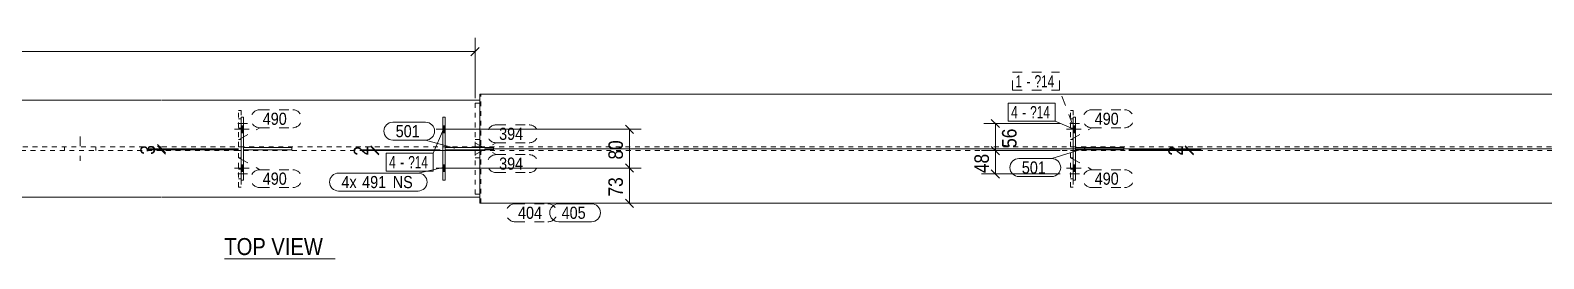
# Model space of a CAD drawing. Header units: millimetres. Extents: x 2 to 1174, y 1 to 825.
# Drawn here: x 521.1 to 833.2, y 528.3 to 575.3 of the extents above; entities that cross this region are included whole.
import ezdxf

# ---------------------------------------------------------------- set-up
doc = ezdxf.new("R2010")
doc.units = ezdxf.units.MM
for name, pattern in [('XKITLINE00', [0]), ('XKITLINE01', [4, 1, -1, 1, -1]), ('XKITLINE02', [4, 2, -2])]:
    doc.linetypes.add(name, pattern=pattern)
for name, color, linetype, lineweight in [('Bolt', 3, 'Continuous', 0), ('BoltMark', 7, 'Continuous', 0), ('Dimensions', 7, 'Continuous', 0), ('OtherObjectType', 7, 'Continuous', 0), ('Part', 2, 'Continuous', 0), ('PartMark', 7, 'Continuous', 0)]:
    doc.layers.add(name, color=color, linetype=linetype, lineweight=lineweight)
doc.styles.add('ARIAL', font='ARIAL.TTF')
doc.styles.add('ARIAL_NARROW', font='ARIALN.TTF')

# ---------------------------------------------------------------- blocks, each defined once
blk = doc.blocks.new('*A82')
at = {"layer": 'Part'}
blk.add_hatch(color=2, dxfattribs=at).paths.add_polyline_path([(149.36, 552.35), (150.96, 552.35), (150.16, 550.95)], flags=17)
at = {"layer": 'Part', "color": 2, "linetype": 'XKITLINE00', "lineweight": 0}
for p, q in [((120.16, 560.95), (364.42, 560.95)), ((364.52, 560.95), (406, 560.95)), ((406.1, 560.95), (447.9, 560.95)), ((448, 560.95), (489.48, 560.95)), ((489.58, 560.95), (548.18, 560.95)), ((548.28, 560.95), (590.08, 560.95)), ((590.18, 560.95), (613.84, 560.95)), ((613.84, 560.95), (613.84, 551.2)), ((150.16, 550.95), (149.36, 552.35)), ((149.36, 552.35), (150.96, 552.35)), ((150.96, 552.35), (150.16, 550.95)), ((613.84, 540.95), (613.84, 550.7)), ((120.16, 540.95), (364.42, 540.95)), ((364.52, 540.95), (406, 540.95)), ((406.1, 540.95), (447.9, 540.95)), ((448, 540.95), (489.48, 540.95)), ((489.58, 540.95), (548.18, 540.95)), ((548.28, 540.95), (590.08, 540.95)), ((590.18, 540.95), (613.84, 540.95))]:
    blk.add_line(p, q, dxfattribs=at)
at = {"layer": 'Part', "color": 7, "linetype": 'XKITLINE01', "lineweight": 0}
for p, q in [((120.16, 540.95), (120.16, 560.95)), ((120.16, 551.35), (364.42, 551.35)), ((364.42, 550.55), (120.16, 550.55)), ((364.52, 551.35), (406, 551.35)), ((406, 550.55), (364.52, 550.55)), ((406.1, 551.35), (447.9, 551.35)), ((447.9, 550.55), (406.1, 550.55)), ((448, 551.35), (489.48, 551.35)), ((489.48, 550.55), (448, 550.55)), ((489.58, 551.35), (548.18, 551.35)), ((548.18, 550.55), (489.58, 550.55)), ((548.28, 551.35), (590.08, 551.35)), ((590.08, 550.55), (548.28, 550.55)), ((590.18, 551.35), (613.84, 551.35)), ((613.84, 550.55), (590.18, 550.55)), ((613.84, 551.2), (613.84, 550.7))]:
    blk.add_line(p, q, dxfattribs=at)
at = {"layer": 'Part', "color": 2, "linetype": 'XKITLINE00', "lineweight": 0}
blk.add_circle((150.16, 551.85), 1, dxfattribs=at)
blk = doc.blocks.new('*A83')
at = {"layer": 'Part', "color": 7, "linetype": 'XKITLINE01', "lineweight": 0}
for p, q in [((735.66, 543.05), (735.66, 550.55)), ((735.66, 550.55), (736.16, 550.55)), ((736.16, 550.55), (736.16, 543.05)), ((735.66, 549.05), (736.16, 549.05)), ((736.16, 543.05), (735.66, 543.05))]:
    blk.add_line(p, q, dxfattribs=at)
blk = doc.blocks.new('*A84')
at = {"layer": 'Part', "color": 7, "linetype": 'XKITLINE01', "lineweight": 0}
for p, q in [((564.08, 543.05), (564.08, 550.55)), ((564.08, 550.55), (564.58, 550.55)), ((564.58, 550.55), (564.58, 543.05)), ((564.08, 549.05), (564.58, 549.05)), ((564.58, 543.05), (564.08, 543.05))]:
    blk.add_line(p, q, dxfattribs=at)
blk = doc.blocks.new('*A85')
at = {"layer": 'Part', "color": 2, "linetype": 'XKITLINE00', "lineweight": 0}
for p, q in [((564.58, 544.45), (564.58, 557.45)), ((564.58, 557.45), (565.08, 557.45)), ((565.08, 557.45), (565.08, 544.45)), ((565.08, 544.45), (564.58, 544.45))]:
    blk.add_line(p, q, dxfattribs=at)
blk = doc.blocks.new('*A86')
at = {"layer": 'Part', "color": 7, "linetype": 'XKITLINE01', "lineweight": 0}
for p, q in [((564.08, 551.35), (564.08, 558.85)), ((564.08, 558.85), (564.58, 558.85)), ((564.58, 558.85), (564.58, 551.35)), ((564.08, 552.85), (564.58, 552.85)), ((564.58, 551.35), (564.08, 551.35))]:
    blk.add_line(p, q, dxfattribs=at)
blk = doc.blocks.new('*A87')
at = {"layer": 'Part', "color": 2, "linetype": 'XKITLINE00', "lineweight": 0}
for p, q in [((565.08, 551.2), (575.08, 551.2)), ((575.08, 550.7), (565.08, 550.7)), ((575.08, 550.7), (575.08, 551.2))]:
    blk.add_line(p, q, dxfattribs=at)
at = {"layer": 'Part', "color": 7, "linetype": 'XKITLINE01', "lineweight": 0}
blk.add_line((565.08, 550.7), (565.08, 551.2), dxfattribs=at)
blk.add_line((565.08, 550.7), (565.08, 551.2), dxfattribs=at)
blk = doc.blocks.new('*A107')
at = {"layer": 'Part', "color": 2, "linetype": 'XKITLINE00', "lineweight": 0}
for p, q in [((736.16, 544.45), (736.16, 557.45)), ((736.16, 557.45), (736.66, 557.45)), ((736.66, 557.45), (736.66, 544.45)), ((736.66, 544.45), (736.16, 544.45))]:
    blk.add_line(p, q, dxfattribs=at)
blk = doc.blocks.new('*A108')
at = {"layer": 'Part', "color": 7, "linetype": 'XKITLINE01', "lineweight": 0}
for p, q in [((735.66, 551.35), (735.66, 558.85)), ((735.66, 558.85), (736.16, 558.85)), ((736.16, 558.85), (736.16, 551.35)), ((735.66, 552.85), (736.16, 552.85)), ((736.16, 551.35), (735.66, 551.35))]:
    blk.add_line(p, q, dxfattribs=at)
blk = doc.blocks.new('*A109')
at = {"layer": 'Part', "color": 2, "linetype": 'XKITLINE00', "lineweight": 0}
for p, q in [((736.66, 551.2), (746.66, 551.2)), ((746.66, 550.7), (736.66, 550.7)), ((746.66, 550.7), (746.66, 551.2))]:
    blk.add_line(p, q, dxfattribs=at)
at = {"layer": 'Part', "color": 7, "linetype": 'XKITLINE01', "lineweight": 0}
blk.add_line((736.66, 550.7), (736.66, 551.2), dxfattribs=at)
blk.add_line((736.66, 550.7), (736.66, 551.2), dxfattribs=at)
blk = doc.blocks.new('*A110')
at = {"layer": 'Part', "color": 2, "linetype": 'XKITLINE00', "lineweight": 0}
for p, q in [((606.16, 544.45), (606.16, 557.45)), ((606.16, 557.45), (606.66, 557.45)), ((606.66, 557.45), (606.66, 544.45)), ((606.66, 544.45), (606.16, 544.45))]:
    blk.add_line(p, q, dxfattribs=at)
blk = doc.blocks.new('*A111')
at = {"layer": 'Part', "color": 2, "linetype": 'XKITLINE00', "lineweight": 0}
for p, q in [((606.66, 551.2), (616.66, 551.2)), ((616.66, 550.7), (606.66, 550.7)), ((616.66, 550.7), (616.66, 551.2))]:
    blk.add_line(p, q, dxfattribs=at)
at = {"layer": 'Part', "color": 7, "linetype": 'XKITLINE01', "lineweight": 0}
blk.add_line((606.66, 550.7), (606.66, 551.2), dxfattribs=at)
blk.add_line((606.66, 550.7), (606.66, 551.2), dxfattribs=at)
blk = doc.blocks.new('*A122')
at = {"layer": 'Part', "color": 7, "linetype": 'XKITLINE01', "lineweight": 0}
for p, q in [((613.84, 551.35), (613.84, 551.35)), ((613.84, 551.35), (1012.93, 551.35)), ((613.84, 550.55), (613.84, 551.35)), ((613.84, 550.55), (613.84, 551.35)), ((1012.93, 550.55), (613.84, 550.55)), ((1001.62, 550.55), (1001.62, 551.35)), ((1012.93, 551.35), (1012.93, 550.55))]:
    blk.add_line(p, q, dxfattribs=at)
blk = doc.blocks.new('*A123')
at = {"layer": 'Part', "color": 7, "linetype": 'XKITLINE01', "lineweight": 0}
for p, q in [((612.84, 550.55), (612.84, 541.55)), ((613.84, 550.55), (612.84, 550.55)), ((613.84, 541.55), (613.84, 550.55)), ((613.84, 549.05), (612.84, 549.05)), ((612.84, 541.55), (613.84, 541.55))]:
    blk.add_line(p, q, dxfattribs=at)
blk = doc.blocks.new('*A124')
at = {"layer": 'Part', "color": 7, "linetype": 'XKITLINE01', "lineweight": 0}
for p, q in [((612.84, 560.35), (612.84, 551.35)), ((613.84, 560.35), (612.84, 560.35)), ((613.84, 551.35), (613.84, 560.35)), ((613.84, 552.85), (612.84, 552.85)), ((612.84, 551.35), (613.84, 551.35))]:
    blk.add_line(p, q, dxfattribs=at)
blk = doc.blocks.new('*A127')
at = {"layer": 'Part', "color": 7, "linetype": 'XKITLINE01', "lineweight": 0}
for p, q in [((1001.62, 562.2), (613.84, 562.2)), ((613.84, 562.2), (613.84, 539.7)), ((614.01, 539.7), (614.01, 562.2)), ((1001.45, 539.7), (1001.45, 562.2)), ((1001.62, 562.2), (1001.62, 539.7)), ((613.84, 539.7), (1001.62, 539.7))]:
    blk.add_line(p, q, dxfattribs=at)
blk = doc.blocks.new('*A129')
at = {"layer": 'Part', "color": 2, "linetype": 'XKITLINE00', "lineweight": 0}
for p, q in [((1012.93, 562.2), (613.84, 562.2)), ((613.84, 562.2), (613.84, 551.2)), ((1012.93, 562.2), (1012.93, 551.45)), ((613.84, 539.7), (613.84, 550.7)), ((1012.93, 539.7), (1012.93, 550.45)), ((1012.93, 539.7), (613.84, 539.7))]:
    blk.add_line(p, q, dxfattribs=at)
at = {"layer": 'Part', "color": 7, "linetype": 'XKITLINE01', "lineweight": 0}
for p, q in [((613.84, 551.2), (613.84, 550.7)), ((1012.93, 551.45), (1012.93, 550.45))]:
    blk.add_line(p, q, dxfattribs=at)
blk = doc.blocks.new('*A131')
at = {"layer": 'Bolt', "color": 3, "linetype": 'XKITLINE02', "lineweight": 0}
for p, q in [((147.38, 553.45), (147.38, 548.45)), ((172.38, 553.45), (172.38, 548.45)), ((506.38, 553.45), (506.38, 548.45)), ((531.38, 553.45), (531.38, 548.45)), ((144.13, 551.35), (144.13, 550.55)), ((150.63, 551.35), (150.63, 550.55)), ((169.13, 551.35), (169.13, 550.55)), ((175.63, 551.35), (175.63, 550.55)), ((503.13, 551.35), (503.13, 550.55)), ((509.63, 551.35), (509.63, 550.55)), ((528.13, 551.35), (528.13, 550.55)), ((534.63, 551.35), (534.63, 550.55))]:
    blk.add_line(p, q, dxfattribs=at)
blk = doc.blocks.new('*A132')
at = {"layer": 'Bolt', "color": 3, "linetype": 'XKITLINE02', "lineweight": 0}
for p, q in [((564.58, 546.73), (564.08, 546.73)), ((565.93, 545.75), (562.93, 545.75)), ((564.58, 544.77), (564.08, 544.77))]:
    blk.add_line(p, q, dxfattribs=at)
blk = doc.blocks.new('*A133')
at = {"layer": 'Bolt'}
for points in [[(564.58, 555.65), (565.08, 555.65), (565.08, 554.25), (564.58, 554.25)], [(564.58, 555.65), (565.08, 555.65), (565.08, 554.25), (564.58, 554.25)], [(564.58, 547.65), (565.08, 547.65), (565.08, 546.25), (564.58, 546.25)], [(564.58, 547.65), (565.08, 547.65), (565.08, 546.25), (564.58, 546.25)]]:
    blk.add_hatch(color=3, dxfattribs=at).paths.add_polyline_path(points, flags=17)
at = {"layer": 'Bolt', "color": 3, "linetype": 'XKITLINE00', "lineweight": 0}
for p, q in [((565.08, 555.65), (564.58, 555.65)), ((565.08, 555.65), (564.58, 555.65)), ((566.24, 554.95), (563.24, 554.95)), ((566.24, 554.95), (563.24, 554.95)), ((565.08, 554.25), (564.58, 554.25)), ((565.08, 554.25), (564.58, 554.25)), ((566.24, 546.95), (563.24, 546.95)), ((566.24, 546.95), (563.24, 546.95)), ((565.08, 547.65), (564.58, 547.65)), ((565.08, 547.65), (564.58, 547.65)), ((565.08, 546.25), (564.58, 546.25)), ((565.08, 546.25), (564.58, 546.25))]:
    blk.add_line(p, q, dxfattribs=at)
blk = doc.blocks.new('*A134')
at = {"layer": 'Bolt', "color": 3, "linetype": 'XKITLINE02', "lineweight": 0}
for p, q in [((565.93, 556.15), (562.93, 556.15)), ((564.58, 557.13), (564.08, 557.13)), ((564.58, 555.17), (564.08, 555.17))]:
    blk.add_line(p, q, dxfattribs=at)
blk = doc.blocks.new('*A148')
at = {"layer": 'Bolt', "color": 3, "linetype": 'XKITLINE02', "lineweight": 0}
for p, q in [((736.16, 546.73), (735.66, 546.73)), ((737.51, 545.75), (734.51, 545.75)), ((736.16, 544.77), (735.66, 544.77))]:
    blk.add_line(p, q, dxfattribs=at)
blk = doc.blocks.new('*A151')
at = {"layer": 'Bolt'}
for points in [[(736.16, 555.65), (736.66, 555.65), (736.66, 554.25), (736.16, 554.25)], [(736.16, 555.65), (736.66, 555.65), (736.66, 554.25), (736.16, 554.25)], [(736.16, 547.65), (736.66, 547.65), (736.66, 546.25), (736.16, 546.25)], [(736.16, 547.65), (736.66, 547.65), (736.66, 546.25), (736.16, 546.25)]]:
    blk.add_hatch(color=3, dxfattribs=at).paths.add_polyline_path(points, flags=17)
at = {"layer": 'Bolt', "color": 3, "linetype": 'XKITLINE00', "lineweight": 0}
for p, q in [((736.66, 555.65), (736.16, 555.65)), ((736.66, 555.65), (736.16, 555.65)), ((737.82, 554.95), (734.82, 554.95)), ((737.82, 554.95), (734.82, 554.95)), ((736.66, 554.25), (736.16, 554.25)), ((736.66, 554.25), (736.16, 554.25)), ((737.82, 546.95), (734.82, 546.95)), ((737.82, 546.95), (734.82, 546.95)), ((736.66, 547.65), (736.16, 547.65)), ((736.66, 547.65), (736.16, 547.65)), ((736.66, 546.25), (736.16, 546.25)), ((736.66, 546.25), (736.16, 546.25))]:
    blk.add_line(p, q, dxfattribs=at)
blk = doc.blocks.new('*A152')
at = {"layer": 'Bolt', "color": 3, "linetype": 'XKITLINE02', "lineweight": 0}
for p, q in [((737.51, 556.15), (734.51, 556.15)), ((736.16, 557.13), (735.66, 557.13)), ((736.16, 555.17), (735.66, 555.17))]:
    blk.add_line(p, q, dxfattribs=at)
blk = doc.blocks.new('*A153')
at = {"layer": 'Bolt'}
for points in [[(606.16, 555.65), (606.66, 555.65), (606.66, 554.25), (606.16, 554.25)], [(606.16, 555.65), (606.66, 555.65), (606.66, 554.25), (606.16, 554.25)], [(606.16, 547.65), (606.66, 547.65), (606.66, 546.25), (606.16, 546.25)], [(606.16, 547.65), (606.66, 547.65), (606.66, 546.25), (606.16, 546.25)]]:
    blk.add_hatch(color=3, dxfattribs=at).paths.add_polyline_path(points, flags=17)
at = {"layer": 'Bolt', "color": 3, "linetype": 'XKITLINE00', "lineweight": 0}
for p, q in [((606.66, 555.65), (606.16, 555.65)), ((606.66, 555.65), (606.16, 555.65)), ((607.82, 554.95), (604.82, 554.95)), ((607.82, 554.95), (604.82, 554.95)), ((606.66, 554.25), (606.16, 554.25)), ((606.66, 554.25), (606.16, 554.25)), ((607.82, 546.95), (604.82, 546.95)), ((607.82, 546.95), (604.82, 546.95)), ((606.66, 547.65), (606.16, 547.65)), ((606.66, 547.65), (606.16, 547.65)), ((606.66, 546.25), (606.16, 546.25)), ((606.66, 546.25), (606.16, 546.25))]:
    blk.add_line(p, q, dxfattribs=at)
blk = doc.blocks.new('*A310')
at = {"layer": 'Dimensions', "color": 7, "linetype": 'XKITLINE00', "lineweight": 0}
for p, q in [((316.68, 571.8), (314.98, 570.1)), ((315.83, 561.35), (315.83, 573.8)), ((613.69, 571.8), (611.99, 570.1)), ((612.84, 561.35), (612.84, 573.8)), ((315.83, 570.95), (612.84, 570.95))]:
    blk.add_line(p, q, dxfattribs=at)
at = {"layer": 'Dimensions', "color": 3}
for p in [(315.83, 570.95), (612.84, 570.95)]:
    blk.add_point(p, dxfattribs=at)
at = {"layer": 'Dimensions', "color": 3, "style": 'ARIAL', "width": 0.85}
blk.add_text('6798', height=3, dxfattribs=at).set_placement((459.88, 572.3))
blk = doc.blocks.new('*A311')
at = {"layer": 'PartMark', "color": 7, "linetype": 'XKITLINE02', "lineweight": 0}
for p, q in [((568.45, 558.97), (575.22, 558.97)), ((564.21, 552.88), (568.45, 555.27)), ((568.45, 555.27), (575.22, 555.27))]:
    blk.add_line(p, q, dxfattribs=at)
for centre, start, end in [((568.45, 557.12), 90, 270), ((575.22, 557.12), 270, 90)]:
    blk.add_arc(centre, 1.85, start, end, dxfattribs=at)
at = {"layer": 'PartMark', "color": 3, "style": 'ARIAL', "width": 0.85}
blk.add_text('490', height=2.5, dxfattribs=at).set_placement((569.05, 555.87))
blk = doc.blocks.new('*A312')
at = {"layer": 'PartMark', "color": 7, "linetype": 'XKITLINE02', "lineweight": 0}
for p, q in [((564.21, 549.02), (568.45, 546.63)), ((568.45, 546.63), (575.22, 546.63)), ((568.45, 542.93), (575.22, 542.93))]:
    blk.add_line(p, q, dxfattribs=at)
for centre, start, end in [((568.45, 544.78), 90, 270), ((575.22, 544.78), 270, 90)]:
    blk.add_arc(centre, 1.85, start, end, dxfattribs=at)
at = {"layer": 'PartMark', "color": 3, "style": 'ARIAL', "width": 0.85}
blk.add_text('490', height=2.5, dxfattribs=at).set_placement((569.05, 543.53))
blk = doc.blocks.new('*A313')
at = {"layer": 'OtherObjectType', "color": 7, "linetype": 'XKITLINE00', "lineweight": 0}
blk.add_line((561.13, 528.29), (583.96, 528.29), dxfattribs=at)
at = {"layer": 'OtherObjectType', "color": 7, "style": 'ARIAL', "width": 0.85}
blk.add_text('TOP VIEW', height=3.5, dxfattribs=at).set_placement((561.13, 529.04))
blk = doc.blocks.new('*A316')
at = {"layer": 'Dimensions', "color": 7, "linetype": 'XKITLINE00', "lineweight": 0}
for p, q in [((564.08, 550.95), (545.31, 550.95)), ((564.08, 550.7), (545.31, 550.7)), ((547.31, 551.8), (549.01, 550.1)), ((547.31, 551.55), (549.01, 549.85)), ((548.16, 550.7), (548.16, 550.95))]:
    blk.add_line(p, q, dxfattribs=at)
at = {"layer": 'Dimensions', "color": 3}
for p in [(548.16, 550.95), (548.16, 550.7)]:
    blk.add_point(p, dxfattribs=at)
at = {"layer": 'Dimensions', "color": 3, "style": 'ARIAL', "width": 0.85}
blk.add_text('3', height=3, rotation=90.0002, dxfattribs=at).set_placement((546.81, 549.71))
blk = doc.blocks.new('*A332')
at = {"layer": 'Dimensions', "color": 7, "linetype": 'XKITLINE00', "lineweight": 0}
for p, q in [((605.82, 546.95), (647.08, 546.95)), ((643.83, 547.8), (645.53, 546.1)), ((644.68, 539.7), (644.68, 546.95)), ((643.83, 540.55), (645.53, 538.85)), ((614.84, 539.7), (647.08, 539.7))]:
    blk.add_line(p, q, dxfattribs=at)
at = {"layer": 'Dimensions', "color": 3}
for p in [(644.68, 546.95), (644.68, 539.7)]:
    blk.add_point(p, dxfattribs=at)
at = {"layer": 'Dimensions', "color": 3, "style": 'ARIAL', "width": 0.85}
blk.add_text('73', height=3, rotation=90.0002, dxfattribs=at).set_placement((643.33, 541.1))
blk = doc.blocks.new('*A333')
at = {"layer": 'Dimensions', "color": 7, "linetype": 'XKITLINE00', "lineweight": 0}
for p, q in [((643.83, 555.8), (645.53, 554.1)), ((605.82, 554.95), (647.08, 554.95)), ((644.68, 546.95), (644.68, 554.95)), ((605.82, 546.95), (647.08, 546.95)), ((643.83, 547.8), (645.53, 546.1))]:
    blk.add_line(p, q, dxfattribs=at)
at = {"layer": 'Dimensions', "color": 3}
for p in [(644.68, 554.95), (644.68, 546.95)]:
    blk.add_point(p, dxfattribs=at)
at = {"layer": 'Dimensions', "color": 3, "style": 'ARIAL', "width": 0.85}
blk.add_text('80', height=3, rotation=90.0002, dxfattribs=at).set_placement((643.33, 548.72))
blk = doc.blocks.new('*A336')
at = {"layer": 'Dimensions', "color": 7, "linetype": 'XKITLINE00', "lineweight": 0}
for p, q in [((614.84, 550.95), (1035.01, 550.95)), ((1013.93, 550.55), (1035.01, 550.55)), ((1031.31, 551.8), (1033.01, 550.1)), ((1031.31, 551.4), (1033.01, 549.7)), ((1032.16, 550.55), (1032.16, 550.95))]:
    blk.add_line(p, q, dxfattribs=at)
at = {"layer": 'Dimensions', "color": 3}
for p in [(1032.16, 550.95), (1032.16, 550.55)]:
    blk.add_point(p, dxfattribs=at)
at = {"layer": 'Dimensions', "color": 3, "style": 'ARIAL', "width": 0.85}
blk.add_text('4', height=3, rotation=90.0002, dxfattribs=at).set_placement((1036.51, 549.64))
blk = doc.blocks.new('*A339')
at = {"layer": 'Dimensions', "color": 7, "linetype": 'XKITLINE00', "lineweight": 0}
for p, q in [((733.51, 550.55), (717.31, 550.55)), ((719.31, 551.4), (721.01, 549.7)), ((720.16, 545.75), (720.16, 550.55)), ((719.31, 546.6), (721.01, 544.9)), ((733.51, 545.75), (717.31, 545.75))]:
    blk.add_line(p, q, dxfattribs=at)
at = {"layer": 'Dimensions', "color": 3}
for p in [(720.16, 550.55), (720.16, 545.75)]:
    blk.add_point(p, dxfattribs=at)
at = {"layer": 'Dimensions', "color": 3, "style": 'ARIAL', "width": 0.85}
blk.add_text('48', height=3, rotation=90.0002, dxfattribs=at).set_placement((718.81, 545.92))
blk = doc.blocks.new('*A340')
at = {"layer": 'Dimensions', "color": 7, "linetype": 'XKITLINE00', "lineweight": 0}
for p, q in [((733.51, 556.15), (717.76, 556.15)), ((719.31, 557), (721.01, 555.3)), ((720.16, 550.55), (720.16, 556.15)), ((733.51, 550.55), (717.76, 550.55)), ((719.31, 551.4), (721.01, 549.7))]:
    blk.add_line(p, q, dxfattribs=at)
at = {"layer": 'Dimensions', "color": 3}
for p in [(720.16, 556.15), (720.16, 550.55)]:
    blk.add_point(p, dxfattribs=at)
at = {"layer": 'Dimensions', "color": 3, "style": 'ARIAL', "width": 0.85}
blk.add_text('56', height=3, rotation=90.0002, dxfattribs=at).set_placement((724.51, 551.12))
blk = doc.blocks.new('*A341')
at = {"layer": 'Dimensions', "color": 7, "linetype": 'XKITLINE00', "lineweight": 0}
for p, q in [((605.66, 550.7), (589.31, 550.7)), ((612.84, 550.55), (589.31, 550.55)), ((591.31, 551.55), (593.01, 549.85)), ((591.31, 551.4), (593.01, 549.7)), ((592.16, 550.55), (592.16, 550.7))]:
    blk.add_line(p, q, dxfattribs=at)
at = {"layer": 'Dimensions', "color": 3}
for p in [(592.16, 550.7), (592.16, 550.55)]:
    blk.add_point(p, dxfattribs=at)
at = {"layer": 'Dimensions', "color": 3, "style": 'ARIAL', "width": 0.85}
blk.add_text('2', height=3, rotation=90.0002, dxfattribs=at).set_placement((590.81, 549.51))
blk = doc.blocks.new('*A343')
at = {"layer": 'Dimensions', "color": 7, "linetype": 'XKITLINE00', "lineweight": 0}
for p, q in [((747.66, 550.7), (762.56, 550.7)), ((747.66, 550.55), (762.56, 550.55)), ((759.31, 551.55), (761.01, 549.85)), ((759.31, 551.4), (761.01, 549.7)), ((760.16, 550.55), (760.16, 550.7))]:
    blk.add_line(p, q, dxfattribs=at)
at = {"layer": 'Dimensions', "color": 3}
for p in [(760.16, 550.7), (760.16, 550.55)]:
    blk.add_point(p, dxfattribs=at)
at = {"layer": 'Dimensions', "color": 3, "style": 'ARIAL', "width": 0.85}
blk.add_text('2', height=3, rotation=90.0002, dxfattribs=at).set_placement((758.81, 549.51))
blk = doc.blocks.new('*A346')
at = {"layer": 'BoltMark', "color": 7, "linetype": 'XKITLINE00', "lineweight": 0}
for p, q in [((606.32, 554.95), (604.21, 550.04)), ((594.52, 550.04), (604.21, 550.04)), ((594.52, 546.34), (594.52, 550.04)), ((604.21, 546.34), (604.21, 550.04)), ((594.52, 546.34), (604.21, 546.34))]:
    blk.add_line(p, q, dxfattribs=at)
at = {"layer": 'BoltMark', "color": 3, "style": 'ARIAL_NARROW', "width": 0.85}
for s, p in [('4', (595.12, 546.94)), ('?14', (599.05, 546.94)), ('-', (597.39, 546.94))]:
    blk.add_text(s, height=2.5, dxfattribs=at).set_placement(p)
blk = doc.blocks.new('*A347')
at = {"layer": 'BoltMark', "color": 7, "linetype": 'XKITLINE02', "lineweight": 0}
for p, q in [((723.69, 566.69), (733.38, 566.69)), ((723.69, 562.99), (723.69, 566.69)), ((733.38, 562.99), (733.38, 566.69)), ((723.69, 562.99), (733.38, 562.99)), ((736.01, 556.15), (733.38, 562.99))]:
    blk.add_line(p, q, dxfattribs=at)
at = {"layer": 'BoltMark', "color": 3, "style": 'ARIAL_NARROW', "width": 0.85}
for s, p in [('1', (724.29, 563.59)), ('?14', (728.22, 563.59)), ('-', (726.56, 563.59))]:
    blk.add_text(s, height=2.5, dxfattribs=at).set_placement(p)
blk = doc.blocks.new('*A348')
at = {"layer": 'BoltMark', "color": 7, "linetype": 'XKITLINE00', "lineweight": 0}
for p, q in [((722.79, 560.33), (732.48, 560.33)), ((722.79, 556.63), (722.79, 560.33)), ((732.48, 556.63), (732.48, 560.33)), ((722.79, 556.63), (732.48, 556.63)), ((736.32, 554.95), (732.48, 556.63))]:
    blk.add_line(p, q, dxfattribs=at)
at = {"layer": 'BoltMark', "color": 3, "style": 'ARIAL_NARROW', "width": 0.85}
for s, p in [('4', (723.39, 557.23)), ('?14', (727.32, 557.23)), ('-', (725.66, 557.23))]:
    blk.add_text(s, height=2.5, dxfattribs=at).set_placement(p)
blk = doc.blocks.new('*A352')
at = {"layer": 'PartMark', "color": 7, "linetype": 'XKITLINE00', "lineweight": 0}
for p, q in [((630.09, 539.6), (636.85, 539.6)), ((630.09, 535.9), (636.85, 535.9))]:
    blk.add_line(p, q, dxfattribs=at)
for centre, start, end in [((630.09, 537.75), 90, 270), ((636.85, 537.75), 270, 90)]:
    blk.add_arc(centre, 1.85, start, end, dxfattribs=at)
at = {"layer": 'PartMark', "color": 3, "style": 'ARIAL', "width": 0.85}
blk.add_text('405', height=2.5, dxfattribs=at).set_placement((630.69, 536.5))
blk = doc.blocks.new('*A353')
at = {"layer": 'PartMark', "color": 7, "linetype": 'XKITLINE02', "lineweight": 0}
for p, q in [((621.09, 539.6), (627.85, 539.6)), ((621.09, 535.9), (627.85, 535.9))]:
    blk.add_line(p, q, dxfattribs=at)
for centre, start, end in [((621.09, 537.75), 90, 270), ((627.85, 537.75), 270, 90)]:
    blk.add_arc(centre, 1.85, start, end, dxfattribs=at)
at = {"layer": 'PartMark', "color": 3, "style": 'ARIAL', "width": 0.85}
blk.add_text('404', height=2.5, dxfattribs=at).set_placement((621.69, 536.5))
blk = doc.blocks.new('*A354')
at = {"layer": 'PartMark', "color": 7, "linetype": 'XKITLINE02', "lineweight": 0}
for p, q in [((612.96, 552.12), (617.2, 549.73)), ((617.2, 549.73), (623.97, 549.73)), ((617.2, 546.03), (623.97, 546.03))]:
    blk.add_line(p, q, dxfattribs=at)
for centre, start, end in [((617.2, 547.88), 90, 270), ((623.97, 547.88), 270, 90)]:
    blk.add_arc(centre, 1.85, start, end, dxfattribs=at)
at = {"layer": 'PartMark', "color": 3, "style": 'ARIAL', "width": 0.85}
blk.add_text('394', height=2.5, dxfattribs=at).set_placement((617.8, 546.63))
blk = doc.blocks.new('*A355')
at = {"layer": 'PartMark', "color": 7, "linetype": 'XKITLINE02', "lineweight": 0}
for p, q in [((617.2, 555.87), (623.97, 555.87)), ((612.96, 549.77), (617.2, 552.17)), ((617.2, 552.17), (623.97, 552.17))]:
    blk.add_line(p, q, dxfattribs=at)
for centre, start, end in [((617.2, 554.02), 90, 270), ((623.97, 554.02), 270, 90)]:
    blk.add_arc(centre, 1.85, start, end, dxfattribs=at)
at = {"layer": 'PartMark', "color": 3, "style": 'ARIAL', "width": 0.85}
blk.add_text('394', height=2.5, dxfattribs=at).set_placement((617.8, 552.77))
blk = doc.blocks.new('*A363')
at = {"layer": 'PartMark', "color": 7, "linetype": 'XKITLINE00', "lineweight": 0}
for p, q in [((595.87, 556.42), (602.63, 556.42)), ((595.87, 552.72), (602.63, 552.72)), ((608.69, 551.07), (602.63, 552.72))]:
    blk.add_line(p, q, dxfattribs=at)
for centre, start, end in [((595.87, 554.57), 90, 270), ((602.63, 554.57), 270, 90)]:
    blk.add_arc(centre, 1.85, start, end, dxfattribs=at)
at = {"layer": 'PartMark', "color": 3, "style": 'ARIAL', "width": 0.85}
blk.add_text('501', height=2.5, dxfattribs=at).set_placement((596.47, 553.32))
blk = doc.blocks.new('*A364')
at = {"layer": 'PartMark', "color": 7, "linetype": 'XKITLINE00', "lineweight": 0}
for p, q in [((738.69, 551.07), (731.76, 548.92)), ((725, 548.92), (731.76, 548.92)), ((725, 545.22), (731.76, 545.22))]:
    blk.add_line(p, q, dxfattribs=at)
for centre, start, end in [((725, 547.07), 90, 270), ((731.76, 547.07), 270, 90)]:
    blk.add_arc(centre, 1.85, start, end, dxfattribs=at)
at = {"layer": 'PartMark', "color": 3, "style": 'ARIAL', "width": 0.85}
blk.add_text('501', height=2.5, dxfattribs=at).set_placement((725.6, 545.82))
blk = doc.blocks.new('*A365')
at = {"layer": 'PartMark', "color": 7, "linetype": 'XKITLINE02', "lineweight": 0}
for p, q in [((740.03, 558.97), (746.8, 558.97)), ((735.79, 552.88), (740.03, 555.27)), ((740.03, 555.27), (746.8, 555.27))]:
    blk.add_line(p, q, dxfattribs=at)
for centre, start, end in [((740.03, 557.12), 90, 270), ((746.8, 557.12), 270, 90)]:
    blk.add_arc(centre, 1.85, start, end, dxfattribs=at)
at = {"layer": 'PartMark', "color": 3, "style": 'ARIAL', "width": 0.85}
blk.add_text('490', height=2.5, dxfattribs=at).set_placement((740.63, 555.87))
blk = doc.blocks.new('*A368')
at = {"layer": 'PartMark', "color": 7, "linetype": 'XKITLINE02', "lineweight": 0}
for p, q in [((735.79, 549.02), (740.03, 546.63)), ((740.03, 546.63), (746.8, 546.63)), ((740.03, 542.93), (746.8, 542.93))]:
    blk.add_line(p, q, dxfattribs=at)
for centre, start, end in [((740.03, 544.78), 90, 270), ((746.8, 544.78), 270, 90)]:
    blk.add_arc(centre, 1.85, start, end, dxfattribs=at)
at = {"layer": 'PartMark', "color": 3, "style": 'ARIAL', "width": 0.85}
blk.add_text('490', height=2.5, dxfattribs=at).set_placement((740.63, 543.53))
blk = doc.blocks.new('*A370')
at = {"layer": 'PartMark', "color": 7, "linetype": 'XKITLINE00', "lineweight": 0}
for p, q in [((606.29, 547.08), (601.09, 545.93)), ((584.68, 545.93), (601.09, 545.93)), ((584.68, 542.23), (601.09, 542.23))]:
    blk.add_line(p, q, dxfattribs=at)
for centre, start, end in [((584.68, 544.08), 90, 270), ((601.09, 544.08), 270, 90)]:
    blk.add_arc(centre, 1.85, start, end, dxfattribs=at)
at = {"layer": 'PartMark', "color": 3, "style": 'ARIAL', "width": 0.85}
for s, p in [('4x', (585.28, 542.83)), ('491', (589.55, 542.83)), ('NS', (595.86, 542.83))]:
    blk.add_text(s, height=2.5, dxfattribs=at).set_placement(p)

msp = doc.modelspace()

# ---------------------------------------------------------------- block references
at = {"lineweight": 0}
for name in ['*A310', '*A347', '*A127', '*A129', '*A86', '*A311', '*A124', '*A348', '*A108', '*A365', '*A134', '*A133', '*A85', '*A363', '*A153', '*A333', '*A110', '*A355', '*A340', '*A152', '*A151', '*A107', '*A131', '*A346', '*A316', '*A84', '*A87', '*A341', '*A111', '*A123', '*A354', '*A122', '*A336', '*A339', '*A364', '*A83', '*A109', '*A343', '*A132', '*A312', '*A370', '*A332', '*A148', '*A368', '*A353', '*A352', '*A313']:
    msp.add_blockref(name, (0, 0), dxfattribs=at)
at = {"layer": 'Part', "lineweight": 0}
msp.add_blockref('*A82', (0, 0), dxfattribs=at)

doc.saveas('drawing.dxf')
